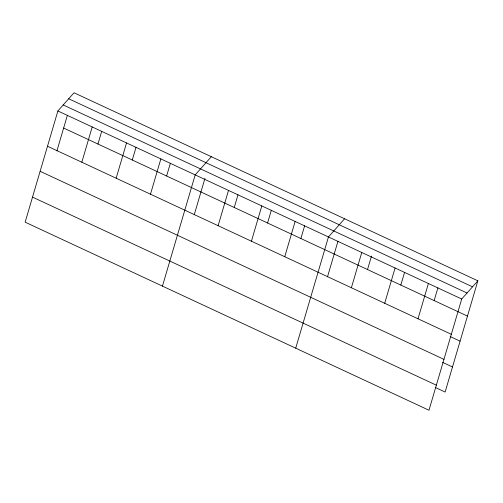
<?xml version="1.0" encoding="UTF-8"?>
<svg xmlns="http://www.w3.org/2000/svg" width="503" height="503" viewBox="0 0 503 503"><rect width="100%" height="100%" fill="white"/><g stroke="black" fill="none" stroke-linecap="round" stroke-linejoin="round"><path stroke-width="0.75" d="M57.883 110.962L25.15 222.181L428.977 410.234L461.71 299.021L477.85 280.819L74.023 92.766L57.883 110.962L461.71 299.021M56.914 150.894L67.396 115.281M81.826 162.23L92.206 126.951M97.966 144.028L101.719 131.264M116.149 178.213L126.536 142.934M132.289 160.011L136.043 147.253M150.479 194.196L160.859 158.917M166.612 176L170.372 163.236M162.45 286.119L195.183 174.899L211.323 156.703M194.215 214.831L204.916 178.471M218.12 225.696L228.5 190.417M234.253 207.494L238.013 194.736M251.431 241.207L261.818 205.928M267.571 223.011L271.324 210.248M284.748 256.725L295.135 221.446M300.888 238.523L304.642 225.765M295.714 348.177L328.446 236.963L344.586 218.761M327.478 276.889L337.959 241.277M351.383 287.754L361.764 252.475M367.517 269.551L371.497 256.046M384.701 303.271L395.081 267.992M400.834 285.069L404.588 272.312M418.012 318.783L428.399 283.503M434.152 300.587L437.906 287.823M477.85 280.819L445.117 392.038L435.196 387.417M68.697 98.77L472.524 286.823M63.208 104.957L467.036 293.01M63.636 128.045L467.469 316.098M47.502 146.241L451.329 334.3M450.166 336.538L460.094 341.16M40.127 171.303L443.954 359.356M442.571 362.355L452.493 366.976M32.525 197.119L436.353 385.179"/></g></svg>
